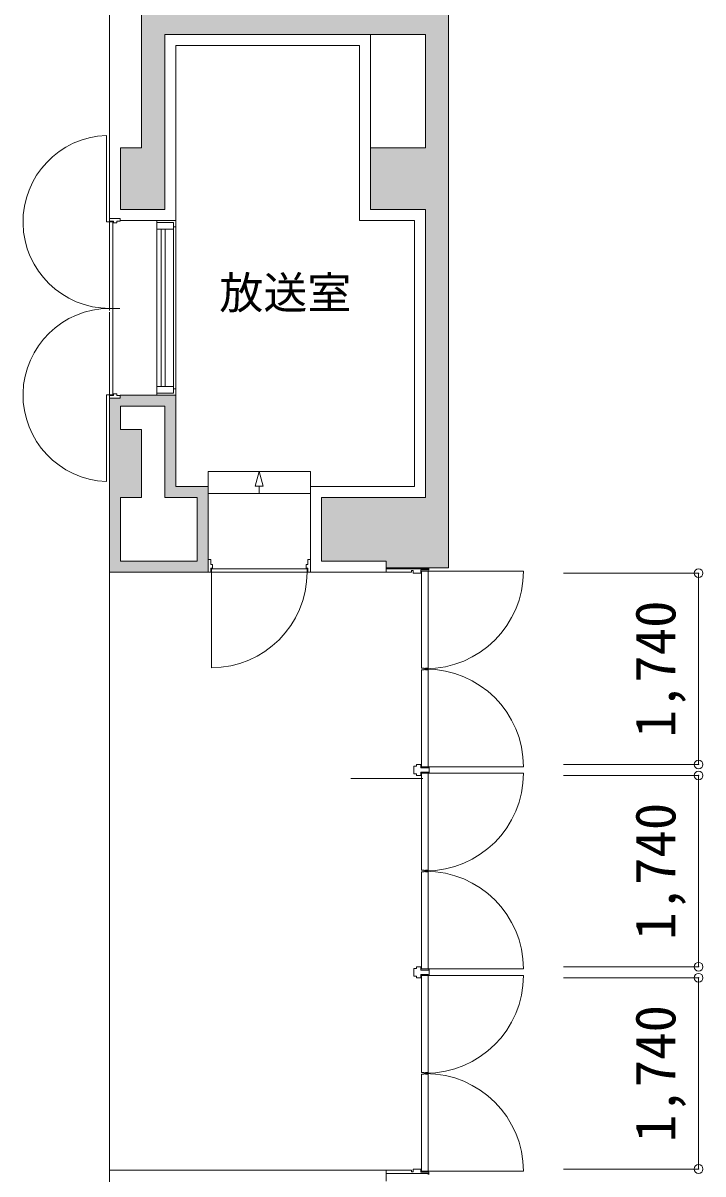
# Model space of a CAD drawing. Units: millimetres, scale not verified. Extents: x -41541 to 40812, y -111456 to -40681.
# Drawn here: x 19996 to 26177, y -63821 to -53351 of the extents above; entities that cross this region are included whole.
import ezdxf
from ezdxf.enums import TextEntityAlignment as Align

# ---------------------------------------------------------------- set-up
doc = ezdxf.new("R2010")
doc.units = ezdxf.units.MM
doc.header["$LTSCALE"] = 200
doc.header["$PDMODE"] = 32
doc.header["$PDSIZE"] = 80
for name, color, linetype, lineweight in [('0-1_躯体', 7, 'Continuous', 9), ('0-2_建具', 7, 'Continuous', 9), ('0-5_設備機器', 7, 'Continuous', 9), ('0-6_寸法', 4, 'Continuous', 5)]:
    doc.layers.add(name, color=color, linetype=linetype, lineweight=lineweight)
doc.layers.add('0-4_室名', color=7, linetype='Continuous')
doc.styles.add('ＭＳ ゴシック', font='')
doc.styles.add('ＭＳ Ｐゴシック', font='')
doc.styles.get('ＭＳ ゴシック').set_extended_font_data('MS Gothic')
doc.styles.get('ＭＳ Ｐゴシック').set_extended_font_data('MS PGothic')

msp = doc.modelspace()

# ---------------------------------------------------------------- linework, layer by layer
at = {"layer": '0-1_躯体'}
for p, q in [((23863.9, -58306.2), (23863.9, -50791.2)), ((20783.9, -51931.2), (20783.9, -55129.9)), ((21073.9, -54486.2), (21073.9, -52141.2)), ((21451.6, -53456.2), (21283.9, -53456.2)), ((21283.9, -55046.2), (21283.9, -53456.2)), ((22891, -53456.2), (21435.9, -53456.2)), ((22681.7, -53456.2), (23653.9, -53456.2)), ((23153.9, -54485.9), (23153.9, -53456.2)), ((23653.9, -54486.2), (23653.9, -53456.2)), ((21383.9, -56913.8), (21383.9, -53556.2)), ((21073.9, -54486.2), (20883.9, -54486.2)), ((20883.9, -54486.2), (20883.9, -55046.2)), ((23653.9, -54485.9), (23153.9, -54485.9)), ((23653.9, -54486.2), (23153.9, -54486.2)), ((23153.9, -55046.2), (23153.9, -54486.2)), ((21283.9, -55046.2), (20883.9, -55046.2)), ((23153.9, -55046.2), (23653.9, -55046.2)), ((23653.9, -57666.2), (23653.9, -55046.2)), ((20878.9, -55129.9), (20783.9, -55129.9)), ((23053.9, -55146.2), (23553.9, -55146.2)), ((23053.9, -55146.2), (23553.9, -55146.2)), ((23553.9, -57566.2), (23553.9, -55146.2)), ((20878.9, -56737.4), (21383.9, -56737.4)), ((21383.9, -57566.2), (21383.9, -56737.4)), ((20783.9, -83159.5), (20783.9, -56764.9)), ((20883.9, -56837.4), (21283.9, -56837.4)), ((20883.9, -57047.4), (20883.9, -56837.4)), ((21283.9, -57666.2), (21283.9, -56837.4)), ((20883.9, -57047.4), (21073.9, -57047.4)), ((21073.9, -57666.2), (21073.9, -57047.4)), ((21678.9, -57431.2), (22130.5, -57431.2)), ((21678.9, -58346.2), (21678.9, -57431.2)), ((22143.9, -57431.2), (22107.8, -57565.6)), ((22608.9, -57431.2), (22128.8, -57431.2)), ((22143.9, -57431.2), (22179.9, -57565.6)), ((22608.9, -58232), (22608.9, -57431.2)), ((21383.9, -57566.2), (21678.9, -57566.2)), ((22179.9, -57565.6), (22107.8, -57565.6)), ((22143.9, -57631.2), (22143.9, -57565.6)), ((23553.9, -57566.2), (22608.9, -57566.2)), ((20883.9, -57666.2), (21073.9, -57666.2)), ((20883.9, -58246.2), (20883.9, -57666.2)), ((21283.9, -57666.2), (21578.9, -57666.2)), ((21578.9, -58246.2), (21578.9, -57666.2)), ((22608.9, -57631.2), (21678.9, -57631.2)), ((22708.9, -57666.2), (23653.9, -57666.2)), ((22708.9, -58246.2), (22708.9, -57666.2)), ((20883.9, -58246.2), (21578.9, -58246.2)), ((22608.9, -58346.2), (22608.9, -58232)), ((22708.9, -58246.2), (23298.9, -58246.2)), ((23298.9, -58346.2), (23298.9, -58246.2)), ((23863.9, -58306.2), (23298.9, -58306.2)), ((23298.9, -58346.2), (20783.9, -58346.2)), ((23033.9, -63786.2), (20783.9, -63786.2)), ((23298.9, -63786.2), (23033.9, -63786.2)), ((23298.9, -63786.2), (23298.9, -63886.2))]:
    msp.add_line(p, q, dxfattribs=at)
for points in [[(23053.9, -55146.2), (23053.9, -53556.2), (21383.9, -53556.2)], [(21383.9, -55146.2), (20878.9, -55146.2), (20878.9, -55129.9)], [(20878.9, -56737.4), (20878.9, -56764.9), (20783.9, -56764.9)]]:
    msp.add_lwpolyline(points, dxfattribs=at)
at = {"layer": '0-1_躯体', "color": 9}
for points in [[(23863.9, -58306.2), (23863.9, -51448.2), (23653.9, -58306.2), (23653.9, -51448.2)], [(21283.9, -51956.2), (21073.9, -51956.2), (21283.9, -54486.2), (21073.9, -54486.2)], [(21283.9, -53246.2), (21283.9, -53456.2), (23653.9, -53246.2), (23653.9, -53456.2)], [(20883.9, -54486.2), (20883.9, -55046.2), (21283.9, -54486.2), (21283.9, -55046.2)], [(23153.9, -54486.2), (23153.9, -55046.2), (23653.9, -54486.2), (23653.9, -55046.2)], [(20878.9, -56737.4), (20878.9, -56837.4), (21283.9, -56737.4), (21283.9, -56837.4)], [(21283.9, -57666.2), (21383.9, -57666.2), (21283.9, -56737.4), (21383.9, -56737.4)], [(20783.9, -56764.9), (20783.9, -58246.2), (20883.9, -56764.9), (20883.9, -58246.2)], [(21073.9, -57666.2), (21073.9, -57047.4), (20883.9, -57666.2), (20883.9, -57047.4)], [(21383.9, -57566.2), (21383.9, -57666.2), (21578.9, -57566.2), (21578.9, -57666.2)], [(21678.9, -57566.2), (21578.9, -57566.2), (21678.9, -58346.2), (21578.9, -58346.2)], [(22708.9, -58246.2), (23653.9, -58246.2), (22708.9, -57666.2), (23653.9, -57666.2)], [(20783.9, -58346.2), (21578.9, -58346.2), (20783.9, -58246.2), (21578.9, -58246.2)], [(23298.9, -58246.2), (23298.9, -58306.2), (23863.9, -58246.2), (23863.9, -58306.2)]]:
    msp.add_solid(points, dxfattribs=at)
at = {"layer": '0-2_建具', "color": 4, "lineweight": 5}
for p, q in [((20753.9, -54373), (20753.9, -55159.9)), ((20753.9, -57521.9), (20753.9, -56734.9)), ((21708.9, -58346.2), (21708.9, -59216.2)), ((24544.9, -58336.2), (23618.9, -58336.2)), ((24544.9, -60116.2), (23618.9, -60116.2)), ((24544.9, -60176.2), (23618.9, -60176.2)), ((24544.9, -61956.2), (23618.9, -61956.2)), ((24544.9, -62016.2), (23618.9, -62016.2)), ((24544.9, -63796.2), (23618.9, -63796.2))]:
    msp.add_line(p, q, dxfattribs=at)
at = {"layer": '0-2_建具'}
for p, q in [((20783.9, -55967.4), (20783.9, -55159.9)), ((20818.9, -55169.9), (20848.9, -55169.9)), ((20818.9, -55169.9), (20848.9, -55169.9)), ((20848.9, -55154.9), (20878.9, -55154.9)), ((20848.9, -55154.9), (20848.9, -55169.9)), ((20848.9, -55154.9), (20878.9, -55154.9)), ((20848.9, -55154.9), (20848.9, -55169.9)), ((21383.9, -55146.2), (21213.9, -55146.2)), ((21213.9, -55963.3), (21213.9, -55146.2)), ((21213.9, -55166.1), (21363.9, -55166.1)), ((21363.9, -55166.1), (21363.9, -56021.2)), ((21383.9, -55146.2), (21383.9, -55206.2)), ((21383.9, -56001.3), (21383.9, -55166.1)), ((21213.9, -55226.1), (21363.9, -55226.1)), ((21251.4, -55226.1), (21251.4, -55988.1)), ((21288.9, -55226.1), (21288.9, -55984.8)), ((21363.9, -55206.2), (21383.9, -55206.2)), ((20755.7, -55947.4), (20877.3, -55947.4)), ((20783.9, -55982.4), (20783.9, -56734.9)), ((21213.9, -56702.2), (21213.9, -55943.5)), ((21251.4, -56657.5), (21251.4, -55953.8)), ((21288.9, -56657.5), (21288.9, -55953.8)), ((21383.9, -56737.4), (21383.9, -55982.6)), ((21363.9, -56016.1), (21363.9, -56717.5)), ((20753.9, -56734.9), (20813.9, -56734.9)), ((20783.9, -56764.9), (20783.9, -56739.9)), ((20818.9, -56724.9), (20848.9, -56724.9)), ((20848.9, -56739.9), (20848.9, -56724.9)), ((20848.9, -56739.9), (20878.9, -56739.9)), ((20878.9, -56764.9), (20878.9, -56739.9)), ((21213.9, -56657.5), (21363.9, -56657.5)), ((21213.9, -56702.2), (21213.9, -56737.4)), ((21213.9, -56717.5), (21363.9, -56717.5)), ((21383.9, -56737.4), (21213.9, -56737.4)), ((21383.9, -56677.5), (21363.9, -56677.5)), ((20783.9, -56764.9), (20878.9, -56764.9)), ((21678.9, -58231.2), (21678.9, -58346.2)), ((21703.9, -58231.2), (21678.9, -58231.2)), ((21703.9, -58276.2), (21703.9, -58231.2)), ((21718.9, -58276.2), (21703.9, -58276.2)), ((21703.9, -58311.2), (21718.9, -58311.2)), ((21703.9, -58346.2), (21703.9, -58311.2)), ((21708.9, -58346.2), (21708.9, -58316.2)), ((21708.9, -58316.2), (22578.9, -58316.2)), ((21718.9, -58311.2), (21718.9, -58276.2)), ((22568.9, -58311.2), (22568.9, -58276.2)), ((22568.9, -58276.2), (22583.9, -58276.2)), ((22583.9, -58311.2), (22568.9, -58311.2)), ((22578.9, -58346.2), (22578.9, -58316.2)), ((22583.9, -58231.2), (22608.9, -58231.2)), ((22583.9, -58276.2), (22583.9, -58231.2)), ((22583.9, -58346.2), (22583.9, -58311.2)), ((22608.9, -58346.2), (22608.9, -58231.2)), ((23678.9, -58316.2), (23298.9, -58316.2)), ((23298.9, -58346.2), (23298.9, -58316.2)), ((23678.9, -58306.2), (23678.9, -58316.2)), ((23683.9, -58306.2), (23678.9, -58306.2)), ((23683.9, -58306.2), (23683.9, -58328.7)), ((21678.9, -58346.2), (21703.9, -58346.2)), ((21708.9, -58346.2), (22578.9, -58346.2)), ((22608.9, -58346.2), (22583.9, -58346.2)), ((23543.9, -58331.2), (23528.9, -58331.2)), ((23543.9, -58331.2), (23543.9, -58356.2)), ((23613.9, -58356.2), (23543.9, -58356.2)), ((23613.9, -58326.2), (23613.9, -58356.2)), ((23678.8, -58326.2), (23613.9, -58326.2)), ((23618.9, -58336.2), (23618.9, -59218.7)), ((23683.9, -58328.7), (23678.8, -58326.2)), ((23678.9, -59218.7), (23678.9, -58336.2)), ((23641.4, -59218.7), (23618.9, -59218.7)), ((23641.4, -59233.7), (23618.9, -59233.7)), ((23618.9, -60116.2), (23618.9, -59233.7)), ((23641.4, -59218.7), (23641.4, -59224.7)), ((23656.4, -59224.7), (23641.4, -59224.7)), ((23656.4, -59227.7), (23641.4, -59227.7)), ((23641.4, -59233.7), (23641.4, -59227.7)), ((23656.4, -59218.7), (23656.4, -59224.7)), ((23678.9, -59218.7), (23656.4, -59218.7)), ((23656.4, -59233.7), (23656.4, -59227.7)), ((23678.9, -59233.7), (23656.4, -59233.7)), ((23678.9, -59233.7), (23678.9, -60116.2)), ((23573.9, -60096.2), (23573.9, -60111.2)), ((23613.9, -60096.2), (23573.9, -60096.2)), ((23613.9, -60096.2), (23613.9, -60126.2)), ((23548.9, -60111.2), (23548.9, -60181.2)), ((23573.9, -60111.2), (23548.9, -60111.2)), ((23573.9, -60181.2), (23548.9, -60181.2)), ((23573.9, -60181.2), (23573.9, -60196.2)), ((23613.9, -60196.2), (23573.9, -60196.2)), ((23678.9, -60126.2), (23613.9, -60126.2)), ((23613.9, -60166.2), (23613.9, -60196.2)), ((23678.9, -60166.2), (23613.9, -60166.2)), ((23618.9, -60176.2), (23618.9, -61058.7)), ((23678.9, -60126.2), (23688.9, -60121.3)), ((23678.9, -60166.2), (23688.9, -60171.1)), ((23678.9, -61058.7), (23678.9, -60176.2)), ((23688.9, -60136.2), (23688.9, -60121.3)), ((23688.9, -60128.2), (23688.9, -60171.1)), ((23641.4, -61058.7), (23618.9, -61058.7)), ((23641.4, -61073.7), (23618.9, -61073.7)), ((23618.9, -61956.2), (23618.9, -61073.7)), ((23641.4, -61058.7), (23641.4, -61064.7)), ((23656.4, -61064.7), (23641.4, -61064.7)), ((23656.4, -61067.7), (23641.4, -61067.7)), ((23641.4, -61073.7), (23641.4, -61067.7)), ((23656.4, -61058.7), (23656.4, -61064.7)), ((23678.9, -61058.7), (23656.4, -61058.7)), ((23656.4, -61073.7), (23656.4, -61067.7)), ((23678.9, -61073.7), (23656.4, -61073.7)), ((23678.9, -61058.3), (23678.9, -61956.2)), ((23548.8, -61951.2), (23548.8, -62021.2)), ((23573.8, -61951.2), (23548.8, -61951.2)), ((23573.8, -61936.2), (23573.8, -61951.2)), ((23613.8, -61936.2), (23573.8, -61936.2)), ((23613.8, -61936.2), (23613.8, -61966.2)), ((23678.9, -61966.2), (23613.8, -61966.2)), ((23678.9, -61966.2), (23688.8, -61961.3)), ((23688.8, -61976.2), (23688.8, -61961.3)), ((23688.8, -61968.2), (23688.8, -62011.1)), ((23573.8, -62021.2), (23548.8, -62021.2)), ((23573.8, -62021.2), (23573.8, -62036.2)), ((23613.8, -62036.2), (23573.8, -62036.2)), ((23613.8, -62006.2), (23613.8, -62036.2)), ((23678.9, -62006.2), (23613.8, -62006.2)), ((23618.9, -62016.2), (23618.9, -62898.7)), ((23678.9, -62006.2), (23688.8, -62011.1)), ((23678.9, -62898.7), (23678.9, -62016.2)), ((23641.4, -62898.7), (23618.9, -62898.7)), ((23641.4, -62913.7), (23618.9, -62913.7)), ((23618.9, -63796.2), (23618.9, -62913.7)), ((23641.4, -62898.7), (23641.4, -62904.7)), ((23656.4, -62904.7), (23641.4, -62904.7)), ((23656.4, -62907.7), (23641.4, -62907.7)), ((23641.4, -62913.7), (23641.4, -62907.7)), ((23656.4, -62898.7), (23656.4, -62904.7)), ((23678.9, -62898.7), (23656.4, -62898.7)), ((23656.4, -62913.7), (23656.4, -62907.7)), ((23678.9, -62913.7), (23656.4, -62913.7)), ((23678.9, -62913.7), (23678.9, -63796.2)), ((23298.9, -63816.2), (23298.9, -63786.2)), ((23528.9, -63786.2), (23298.9, -63786.2)), ((23678.9, -63816.2), (23298.9, -63816.2)), ((23528.9, -63801.2), (23528.9, -63786.2)), ((23543.9, -63801.2), (23528.9, -63801.2)), ((23543.9, -63801.2), (23543.9, -63776.2)), ((23613.9, -63776.2), (23543.9, -63776.2)), ((23613.9, -63806.2), (23613.9, -63776.2)), ((23678.8, -63806.2), (23613.9, -63806.2)), ((23683.9, -63803.7), (23678.8, -63806.2)), ((23678.9, -63826.2), (23678.9, -63816.2)), ((23683.9, -63826.2), (23683.9, -63803.7))]:
    msp.add_line(p, q, dxfattribs=at)
for points in [[(20753.9, -55159.9), (20813.9, -55159.9), (20813.9, -56734.9)], [(20783.9, -55129.9), (20878.9, -55129.9), (20878.9, -55154.9)], [(20783.9, -55129.9), (20878.9, -55129.9), (20878.9, -55154.9)], [(20783.9, -55129.9), (20783.9, -55154.9), (20818.9, -55154.9)], [(20783.9, -55129.9), (20783.9, -55154.9), (20818.9, -55154.9)], [(20818.9, -55154.9), (20818.9, -55169.9), (20848.9, -55169.9)], [(20783.9, -56739.9), (20818.9, -56739.9), (20818.9, -56724.9), (20818.9, -56739.9)], [(23528.9, -58331.2), (23528.9, -58346.2), (23298.9, -58346.2)]]:
    msp.add_lwpolyline(points, dxfattribs=at)
at = {"layer": '0-2_建具', "color": 4, "lineweight": 5}
for centre, radius, start, end in [((20783.9, -55159.9), 787.5, 92.18322, 269.94605), ((20783.9, -56734.9), 787.5, 89.97632, 267.81678), ((21708.9, -58346.2), 870, 270, 0), ((23656.4, -58336.2), 888.5, 270, 0), ((23656.4, -60116.2), 888.5, 0, 90), ((23656.4, -60176.2), 888.5, 270, 0), ((23656.4, -61956.2), 888.5, 0, 90), ((23656.4, -62016.2), 888.5, 270, 0), ((23656.4, -63796.2), 888.5, 0, 90)]:
    msp.add_arc(centre, radius, start, end, dxfattribs=at)
at = {"layer": '0-5_設備機器'}
msp.add_line((22976.4, -60223.7), (23631.4, -60223.7), dxfattribs=at)
msp.add_line((22976.4, -60223.7), (23631.4, -60223.7), dxfattribs=at)
at = {"layer": '0-6_寸法'}
for p, q in [((26137.2, -58356.2), (24908.3, -58356.2)), ((26137.2, -58356.2), (26137.2, -60096.2)), ((26137.2, -60096.2), (24908.3, -60096.2)), ((26137.2, -60196.2), (24908.3, -60196.2)), ((26137.2, -60196.2), (26137.2, -61936.2)), ((26137.2, -61936.2), (24908.3, -61936.2)), ((26137.2, -62036.2), (24908.3, -62036.2)), ((26137.2, -62036.2), (26137.2, -63776.2)), ((26137.2, -63776.2), (24908.3, -63776.2))]:
    msp.add_line(p, q, dxfattribs=at)
for p in [(26137.2, -58356.2), (26137.2, -60096.2), (26137.2, -60196.2), (26137.2, -61936.2), (26137.2, -62036.2), (26137.2, -63776.2)]:
    msp.add_point(p, dxfattribs=at)

# ---------------------------------------------------------------- texts
at = {"layer": '0-4_室名', "style": 'ＭＳ Ｐゴシック'}
msp.add_text('放送室', height=293.3, dxfattribs=at).set_placement((21781.2, -56039.2), align=Align.BOTTOM_LEFT)
at = {"layer": '0-6_寸法', "style": 'ＭＳ ゴシック'}
for p in [(26037.2, -59851.2), (26037.2, -61691.2), (26037.2, -63531.2)]:
    msp.add_text('1,740', height=366.6, rotation=90, dxfattribs=at).set_placement(p, align=Align.BOTTOM_LEFT)

doc.saveas('drawing.dxf')
